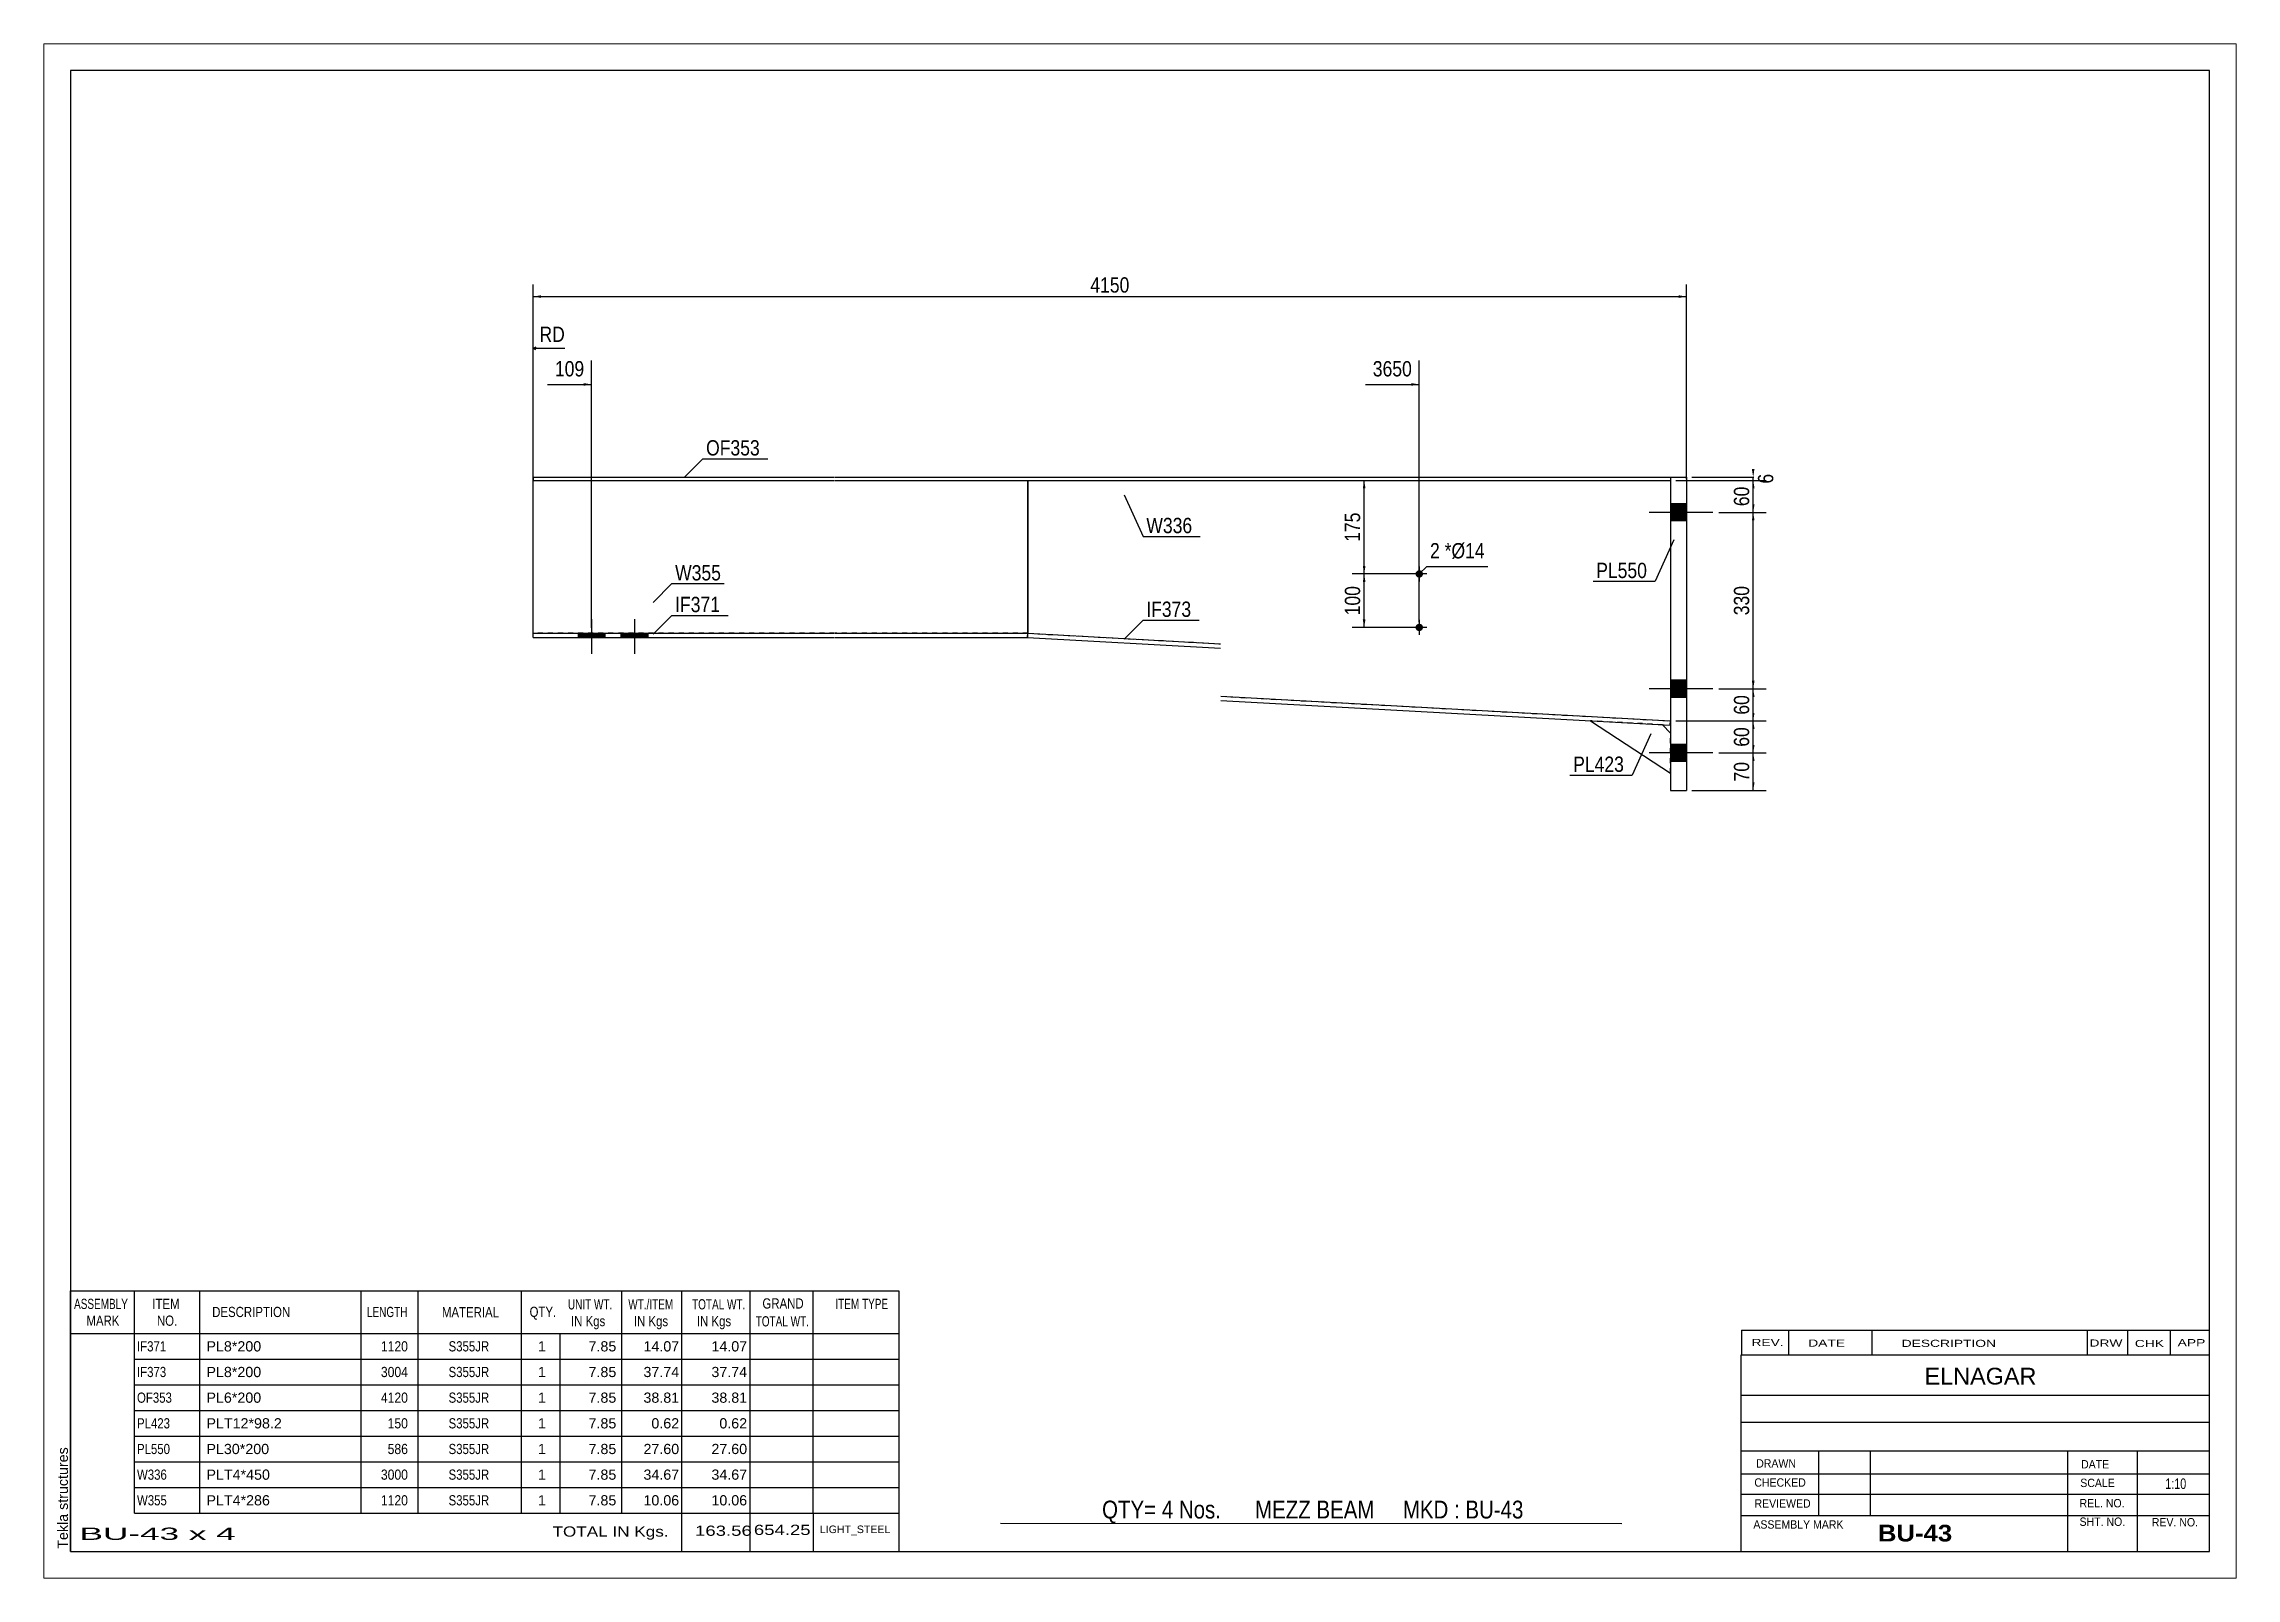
# Paper-space layout 'Layout1' of a CAD drawing. Header units: millimetres. Extents: x 0 to 410, y 0 to 287.
# The model-space entities are those that its viewports show. They can reach past a viewport. Long polylines and large blocks are cut down to what shows.
import ezdxf

# ---------------------------------------------------------------- set-up
doc = ezdxf.new("R2010")
doc.units = ezdxf.units.MM
doc.linetypes.add('DXK_LINE_DOT1', pattern=[1.8814, 0.9407, -0.9407])
doc.layers.add('Viewport layer', color=7, linetype='Continuous', plot=False)
doc.styles.add('Arial', font='ARIAL.TTF', dxfattribs={"height": 0.2})
doc.styles.add('Arial Bold', font='ARIALBD.TTF', dxfattribs={"height": 0.2})
doc.styles.add('Arial Narrow', font='ARIALN.TTF', dxfattribs={"height": 0.2})

# ---------------------------------------------------------------- blocks, each defined once
blk = doc.blocks.new('Unknown-627317573-1211')
at = {"color": 5, "linetype": 'Continuous'}
for p, q in [((313.5, 90.95), (-86.5, 90.95)), ((-86.5, 90.95), (-86.5, -186.05)), ((313.5, -186.05), (313.5, 90.95)), ((-86.5, -186.05), (313.5, -186.05))]:
    blk.add_line(p, q, dxfattribs=at)
at = {"color": 174, "linetype": 'Continuous', "style": 'Arial'}
blk.add_text('Tekla structures', height=1.9102, rotation=90, dxfattribs=at).set_placement((-87, -185.55))
blk = doc.blocks.new('Bolt-627317573-1271 - 1232')
at = {"linetype": 'Continuous'}
for points in [[(166.43, -3.21, -1), (165.03, -3.21, -1)], [(166.43, -13.21, -1), (165.03, -13.21, -1)]]:
    blk.add_hatch(color=3, dxfattribs=at).paths.add_polyline_path(points)
at = {"color": 3, "linetype": 'Continuous'}
for p, q in [((167.13, -3.21), (164.33, -3.21)), ((165.73, -1.81), (165.73, -4.61)), ((165.73, -11.81), (165.73, -14.61)), ((167.13, -13.21), (164.33, -13.21))]:
    blk.add_line(p, q, dxfattribs=at)
blk = doc.blocks.new('Part-627317573-1289 - 1232')
at = {"color": 2, "linetype": 'Continuous'}
for p, q in [((0, -14.3), (0, 14.3)), ((92.53, 14.3), (92.53, -14.3))]:
    blk.add_line(p, q, dxfattribs=at)
at = {"color": 7, "linetype": 'DXK_LINE_DOT1'}
for p, q in [((0, 14.3), (56.39, 14.3)), ((56.49, 14.3), (92.53, 14.3)), ((56.39, -14.3), (0, -14.3)), ((92.53, -14.3), (56.49, -14.3))]:
    blk.add_line(p, q, dxfattribs=at)
blk = doc.blocks.new('Bolt-627317573-1272 - 1232')
at = {"linetype": 'Continuous'}
for points in [[(212.73, 9.9), (212.73, 6.7), (215.73, 6.7), (215.73, 9.9)], [(212.73, 9.9), (212.73, 6.7), (215.73, 6.7), (215.73, 9.9)], [(212.73, -23.1), (212.73, -26.3), (215.73, -26.3), (215.73, -23.1)], [(212.73, -23.1), (212.73, -26.3), (215.73, -26.3), (215.73, -23.1)], [(212.73, -35.1), (212.73, -38.3), (215.73, -38.3), (215.73, -35.1)], [(212.73, -35.1), (212.73, -38.3), (215.73, -38.3), (215.73, -35.1)]]:
    blk.add_hatch(color=3, dxfattribs=at).paths.add_polyline_path(points)
at = {"color": 3, "linetype": 'Continuous'}
for p, q in [((220.63, 8.3), (208.73, 8.3)), ((220.63, 8.3), (208.73, 8.3)), ((215.73, 9.9), (212.73, 9.9)), ((215.73, 9.9), (212.73, 9.9)), ((215.73, 6.7), (212.73, 6.7)), ((215.73, 6.7), (212.73, 6.7)), ((215.73, -23.1), (212.73, -23.1)), ((215.73, -23.1), (212.73, -23.1)), ((220.63, -24.7), (208.73, -24.7)), ((220.63, -24.7), (208.73, -24.7)), ((215.73, -26.3), (212.73, -26.3)), ((215.73, -26.3), (212.73, -26.3)), ((220.63, -36.7), (208.73, -36.7)), ((220.63, -36.7), (208.73, -36.7)), ((215.73, -35.1), (212.73, -35.1)), ((215.73, -35.1), (212.73, -35.1)), ((215.73, -38.3), (212.73, -38.3)), ((215.73, -38.3), (212.73, -38.3))]:
    blk.add_line(p, q, dxfattribs=at)
blk = doc.blocks.new('Bolt-627317573-1273 - 1232')
at = {"linetype": 'Continuous'}
for points in [[(13.5, -14.3), (8.5, -14.3), (8.5, -15.1), (13.5, -15.1)], [(13.5, -14.3), (8.5, -14.3), (8.5, -15.1), (13.5, -15.1)], [(21.5, -14.3), (16.5, -14.3), (16.5, -15.1), (21.5, -15.1)], [(21.5, -14.3), (16.5, -14.3), (16.5, -15.1), (21.5, -15.1)]]:
    blk.add_hatch(color=3, dxfattribs=at).paths.add_polyline_path(points)
at = {"color": 3, "linetype": 'Continuous'}
for p, q in [((11, -18.16), (11, -11.66)), ((11, -18.16), (11, -11.66)), ((19, -18.16), (19, -11.66)), ((19, -18.16), (19, -11.66)), ((8.5, -15.1), (8.5, -14.3)), ((8.5, -15.1), (8.5, -14.3)), ((13.5, -15.1), (13.5, -14.3)), ((13.5, -15.1), (13.5, -14.3)), ((16.5, -15.1), (16.5, -14.3)), ((16.5, -15.1), (16.5, -14.3)), ((21.5, -15.1), (21.5, -14.3)), ((21.5, -15.1), (21.5, -14.3))]:
    blk.add_line(p, q, dxfattribs=at)
blk = doc.blocks.new('Part-627317573-1311 - 1232')
at = {"color": 2, "linetype": 'Continuous'}
for p, q in [((197.75, -30.68), (212.73, -40.5)), ((212.73, -33), (211.23, -31.42))]:
    blk.add_line(p, q, dxfattribs=at)
at = {"color": 7, "linetype": 'DXK_LINE_DOT1'}
for p, q in [((211.23, -31.42), (197.75, -30.68)), ((212.73, -40.5), (212.73, -33))]:
    blk.add_line(p, q, dxfattribs=at)
blk = doc.blocks.new('Part-627317573-1333 - 1232')
at = {"color": 2, "linetype": 'Continuous'}
for p, q in [((212.73, 14.9), (215.73, 14.9)), ((212.73, 14.9), (212.73, -43.7)), ((215.73, 14.9), (215.73, -43.7)), ((212.73, -43.7), (215.73, -43.7))]:
    blk.add_line(p, q, dxfattribs=at)
blk = doc.blocks.new('Part-627317573-1355 - 1232')
at = {"color": 2, "linetype": 'Continuous'}
for p, q in [((92.49, -15.1), (92.53, -14.3)), ((92.49, -15.1), (128.53, -17.07)), ((92.53, -14.3), (128.53, -16.27)), ((128.63, -26.1), (212.73, -30.7)), ((128.63, -26.9), (212.68, -31.5)), ((212.68, -31.5), (212.73, -30.7))]:
    blk.add_line(p, q, dxfattribs=at)
blk = doc.blocks.new('Part-627317573-1377 - 1232')
at = {"color": 2, "linetype": 'Continuous'}
for p, q in [((0, -15.1), (0, -14.3)), ((0, -14.3), (56.39, -14.3)), ((0, -15.1), (56.39, -15.1)), ((56.49, -14.3), (92.53, -14.3)), ((56.49, -15.1), (92.53, -15.1)), ((92.53, -15.1), (92.53, -14.3))]:
    blk.add_line(p, q, dxfattribs=at)
blk = doc.blocks.new('Part-627317573-1399 - 1232')
at = {"color": 2, "linetype": 'Continuous'}
blk.add_line((92.53, -14.3), (92.53, 14.3), dxfattribs=at)
at = {"color": 7, "linetype": 'DXK_LINE_DOT1'}
for p, q in [((92.53, 14.3), (128.53, 14.3)), ((128.63, 14.3), (212.73, 14.3)), ((212.73, 14.3), (212.73, -30.7)), ((92.53, -14.3), (128.53, -16.27)), ((128.63, -26.1), (212.73, -30.7))]:
    blk.add_line(p, q, dxfattribs=at)
blk = doc.blocks.new('Part-627317573-1421 - 1232')
at = {"color": 2, "linetype": 'Continuous'}
for p, q in [((0, 14.9), (0, 14.3)), ((0, 14.9), (56.39, 14.9)), ((0, 14.3), (56.39, 14.3)), ((56.49, 14.9), (128.53, 14.9)), ((56.49, 14.3), (128.53, 14.3)), ((128.63, 14.9), (212.73, 14.9)), ((128.63, 14.3), (212.73, 14.3)), ((212.73, 14.9), (212.73, 14.3))]:
    blk.add_line(p, q, dxfattribs=at)
blk = doc.blocks.new('StraightDimension-627317573-2230 - 1232')
at = {"linetype": 'Continuous'}
for points in [[(228.43, 16.4), (228.18, 14.9), (227.93, 16.4)], [(227.93, 12.8), (228.18, 14.3), (228.43, 12.8)]]:
    blk.add_hatch(color=7, dxfattribs=at).paths.add_polyline_path(points)
at = {"color": 7, "linetype": 'Continuous'}
for p, q in [((213.73, 14.3), (230.43, 14.3)), ((216.73, 14.9), (230.43, 14.9)), ((228.18, 14.3), (228.18, 14.9))]:
    blk.add_line(p, q, dxfattribs=at)
at = {"color": 0}
blk.add_wipeout([(232.53, 16.11), (228.33, 16.11), (228.33, 13.09), (232.53, 13.09)], dxfattribs=at)
at = {"color": 3, "style": 'Arial Narrow'}
blk.add_text('6', height=2.86, rotation=90.0002, dxfattribs=at).set_placement((231.93, 13.69))
blk = doc.blocks.new('StraightDimension-627317573-2234 - 1232')
at = {"linetype": 'Continuous'}
for points in [[(227.93, -32.2), (228.18, -30.7), (228.43, -32.2)], [(228.43, -35.2), (228.18, -36.7), (227.93, -35.2)]]:
    blk.add_hatch(color=7, dxfattribs=at).paths.add_polyline_path(points)
at = {"color": 7, "linetype": 'Continuous'}
for p, q in [((213.73, -30.7), (230.58, -30.7)), ((228.18, -36.7), (228.18, -30.7)), ((221.73, -36.7), (230.58, -36.7))]:
    blk.add_line(p, q, dxfattribs=at)
at = {"color": 0}
blk.add_wipeout([(228.03, -31.27), (223.83, -31.27), (223.83, -36.13), (228.03, -36.13)], dxfattribs=at)
at = {"color": 3, "style": 'Arial Narrow'}
blk.add_text('60', height=2.863, rotation=90.0002, dxfattribs=at).set_placement((227.43, -35.53))
blk = doc.blocks.new('StraightDimension-627317573-1453 - 1232')
at = {"linetype": 'Continuous'}
blk.add_hatch(color=7, dxfattribs=at).paths.add_polyline_path([(164.23, 32.49), (165.73, 32.24), (164.23, 31.99)])
at = {"color": 7, "linetype": 'Continuous'}
for p, q in [((165.73, -12.21), (165.73, 36.74)), ((155.66, 32.24), (165.73, 32.24))]:
    blk.add_line(p, q, dxfattribs=at)
at = {"color": 0}
blk.add_wipeout([(164.95, 33.14), (164.95, 37.34), (156.44, 37.34), (156.44, 33.14)], dxfattribs=at)
at = {"color": 3, "style": 'Arial Narrow'}
blk.add_text('3650', height=2.863, dxfattribs=at).set_placement((157.04, 33.74))
blk = doc.blocks.new('StraightDimension-627317573-1454 - 1232')
at = {"linetype": 'Continuous'}
blk.add_hatch(color=7, dxfattribs=at).paths.add_polyline_path([(9.44, 32.49), (10.94, 32.24), (9.44, 31.99)])
at = {"color": 7, "linetype": 'Continuous'}
for p, q in [((10.94, -13.3), (10.94, 36.74)), ((2.71, 32.24), (10.94, 32.24))]:
    blk.add_line(p, q, dxfattribs=at)
at = {"color": 0, "linetype": 'Continuous'}
blk.add_wipeout([(6.53, 39.59), (6.53, 43.79), (0.59, 43.79), (0.59, 39.59)], dxfattribs=at)
at = {"color": 7, "linetype": 'Continuous'}
for p, q in [((0, 15.9), (0, 43.49)), ((0.5, 39.24), (0, 38.99)), ((0.5, 38.74), (0, 38.99))]:
    blk.add_line(p, q, dxfattribs=at)
at = {"color": 3, "linetype": 'Continuous', "style": 'Arial Narrow'}
blk.add_text('RD', height=2.863, dxfattribs=at).set_placement((1.19, 40.19))
at = {"color": 0}
blk.add_wipeout([(10.17, 33.14), (10.17, 37.34), (3.48, 37.34), (3.48, 33.14)], dxfattribs=at)
at = {"color": 7, "linetype": 'Continuous'}
blk.add_line((5.93, 38.99), (0, 38.99), dxfattribs=at)
at = {"color": 3, "style": 'Arial Narrow'}
blk.add_text('109', height=2.863, dxfattribs=at).set_placement((4.08, 33.74))
blk = doc.blocks.new('StraightDimension-627317573-1555 - 1232')
at = {"linetype": 'Continuous'}
for points in [[(155.17, 12.8), (155.42, 14.3), (155.67, 12.8)], [(155.67, -1.71), (155.42, -3.21), (155.17, -1.71)]]:
    blk.add_hatch(color=7, dxfattribs=at).paths.add_polyline_path(points)
at = {"color": 7, "linetype": 'Continuous'}
for p, q in [((93.53, 14.3), (157.82, 14.3)), ((155.42, -3.21), (155.42, 14.3)), ((164.73, -3.21), (153.17, -3.21))]:
    blk.add_line(p, q, dxfattribs=at)
at = {"color": 0}
blk.add_wipeout([(155.27, 8.89), (151.07, 8.89), (151.07, 2.2), (155.27, 2.2)], dxfattribs=at)
at = {"color": 3, "style": 'Arial Narrow'}
blk.add_text('175', height=2.863, rotation=90.0002, dxfattribs=at).set_placement((154.67, 2.8))
blk = doc.blocks.new('StraightDimension-627317573-1556 - 1232')
at = {"linetype": 'Continuous'}
for points in [[(155.17, -4.71), (155.42, -3.21), (155.67, -4.71)], [(155.67, -11.71), (155.42, -13.21), (155.17, -11.71)]]:
    blk.add_hatch(color=7, dxfattribs=at).paths.add_polyline_path(points)
at = {"color": 7, "linetype": 'Continuous'}
for p, q in [((164.73, -3.21), (153.17, -3.21)), ((155.42, -13.21), (155.42, -3.21)), ((164.73, -13.21), (153.17, -13.21))]:
    blk.add_line(p, q, dxfattribs=at)
at = {"color": 0}
blk.add_wipeout([(155.27, -4.87), (151.07, -4.87), (151.07, -11.55), (155.27, -11.55)], dxfattribs=at)
at = {"color": 3, "style": 'Arial Narrow'}
blk.add_text('100', height=2.863, rotation=90.0002, dxfattribs=at).set_placement((154.67, -10.95))
blk = doc.blocks.new('StraightDimension-627317573-2232 - 1232')
at = {"linetype": 'Continuous'}
for points in [[(227.93, 6.8), (228.18, 8.3), (228.43, 6.8)], [(228.43, -23.2), (228.18, -24.7), (227.93, -23.2)]]:
    blk.add_hatch(color=7, dxfattribs=at).paths.add_polyline_path(points)
at = {"color": 7, "linetype": 'Continuous'}
for p, q in [((221.73, 8.3), (230.58, 8.3)), ((228.18, -24.7), (228.18, 8.3)), ((221.73, -24.7), (230.58, -24.7))]:
    blk.add_line(p, q, dxfattribs=at)
at = {"color": 0}
blk.add_wipeout([(228.03, -4.86), (223.83, -4.86), (223.83, -11.54), (228.03, -11.54)], dxfattribs=at)
at = {"color": 3, "style": 'Arial Narrow'}
blk.add_text('330', height=2.863, rotation=90.0002, dxfattribs=at).set_placement((227.43, -10.94))
blk = doc.blocks.new('StraightDimension-627317573-1590 - 1232')
at = {"linetype": 'Continuous'}
for points in [[(1.5, 48.42), (0, 48.67), (1.5, 48.92)], [(214.23, 48.92), (215.73, 48.67), (214.23, 48.42)]]:
    blk.add_hatch(color=7, dxfattribs=at).paths.add_polyline_path(points)
at = {"color": 7, "linetype": 'Continuous'}
for p, q in [((0, 14.1), (0, 50.92)), ((215.73, 14.5), (215.73, 50.92)), ((0, 48.67), (215.73, 48.67))]:
    blk.add_line(p, q, dxfattribs=at)
at = {"color": 0}
blk.add_wipeout([(112.12, 48.82), (112.12, 53.02), (103.61, 53.02), (103.61, 48.82)], dxfattribs=at)
at = {"color": 3, "style": 'Arial Narrow'}
blk.add_text('4150', height=2.863, dxfattribs=at).set_placement((104.21, 49.42))
blk = doc.blocks.new('StraightDimension-627317573-2231 - 1232')
at = {"linetype": 'Continuous'}
for points in [[(227.93, 12.8), (228.18, 14.3), (228.43, 12.8)], [(228.43, 9.8), (228.18, 8.3), (227.93, 9.8)]]:
    blk.add_hatch(color=7, dxfattribs=at).paths.add_polyline_path(points)
at = {"color": 7, "linetype": 'Continuous'}
for p, q in [((213.73, 14.3), (230.58, 14.3)), ((228.18, 8.3), (228.18, 14.3)), ((221.73, 8.3), (230.58, 8.3))]:
    blk.add_line(p, q, dxfattribs=at)
at = {"color": 0}
blk.add_wipeout([(228.03, 13.73), (223.83, 13.73), (223.83, 8.87), (228.03, 8.87)], dxfattribs=at)
at = {"color": 3, "style": 'Arial Narrow'}
blk.add_text('60', height=2.863, rotation=90.0002, dxfattribs=at).set_placement((227.43, 9.47))
blk = doc.blocks.new('StraightDimension-627317573-2233 - 1232')
at = {"linetype": 'Continuous'}
for points in [[(227.93, -26.2), (228.18, -24.7), (228.43, -26.2)], [(228.43, -29.2), (228.18, -30.7), (227.93, -29.2)]]:
    blk.add_hatch(color=7, dxfattribs=at).paths.add_polyline_path(points)
at = {"color": 7, "linetype": 'Continuous'}
for p, q in [((221.73, -24.7), (230.58, -24.7)), ((228.18, -30.7), (228.18, -24.7)), ((213.73, -30.7), (230.58, -30.7))]:
    blk.add_line(p, q, dxfattribs=at)
at = {"color": 0}
blk.add_wipeout([(228.03, -25.27), (223.83, -25.27), (223.83, -30.13), (228.03, -30.13)], dxfattribs=at)
at = {"color": 3, "style": 'Arial Narrow'}
blk.add_text('60', height=2.863, rotation=90.0002, dxfattribs=at).set_placement((227.43, -29.53))
blk = doc.blocks.new('StraightDimension-627317573-2235 - 1232')
at = {"linetype": 'Continuous'}
for points in [[(227.93, -38.2), (228.18, -36.7), (228.43, -38.2)], [(228.43, -42.2), (228.18, -43.7), (227.93, -42.2)]]:
    blk.add_hatch(color=7, dxfattribs=at).paths.add_polyline_path(points)
at = {"color": 7, "linetype": 'Continuous'}
for p, q in [((221.73, -36.7), (230.58, -36.7)), ((228.18, -43.7), (228.18, -36.7)), ((216.73, -43.7), (230.58, -43.7))]:
    blk.add_line(p, q, dxfattribs=at)
at = {"color": 0}
blk.add_wipeout([(228.03, -37.77), (223.83, -37.77), (223.83, -42.63), (228.03, -42.63)], dxfattribs=at)
at = {"color": 3, "style": 'Arial Narrow'}
blk.add_text('70', height=2.863, rotation=90.0002, dxfattribs=at).set_placement((227.43, -42.03))
blk = doc.blocks.new('CBS_NAME_BLOG-627317573-2392')
at = {"color": 7, "linetype": 'Continuous'}
for p, q in [((225.91, -186.01), (225.9, -149.3)), ((225.91, -149.3), (313.42, -149.3)), ((225.91, -156.83), (313.43, -156.83)), ((225.98, -161.89), (313.5, -161.89)), ((225.91, -167.26), (313.42, -167.26)), ((240.43, -179.36), (240.43, -167.27)), ((250.11, -179.34), (250.11, -167.27)), ((287.03, -186.01), (287.03, -167.27)), ((300.08, -186.01), (300.08, -167.26)), ((225.91, -171.56), (313.5, -171.54)), ((225.91, -175.31), (313.42, -175.31)), ((225.91, -179.35), (313.42, -179.35)), ((225.91, -186.05), (313.5, -186.05))]:
    blk.add_line(p, q, dxfattribs=at)
at = {"color": 3, "linetype": 'Continuous', "style": 'Arial'}
blk.add_text('ELNAGAR', height=3.133, dxfattribs=at).set_placement((260.23, -154.83))
at = {"color": 3, "linetype": 'Continuous'}
for s, height, style, width, p in [('DRAWN', 1.566, 'Arial', 0.9, (228.74, -170.37)), ('DATE', 1.566, 'Arial', 0.9, (289.5, -170.53)), ('CHECKED', 1.566, 'Arial', 0.9, (228.39, -173.94)), ('REVIEWED', 1.566, 'Arial', 0.9, (228.42, -177.86)), ('REL. NO.', 1.566, 'Arial', 0.9, (289.21, -177.81)), ('SCALE', 1.566, 'Arial', 0.9, (289.35, -174.01)), ('1:10', 1.957, 'Arial Narrow', 0.9, (305.24, -174.36)), ('ASSEMBLY MARK', 1.5663, 'Arial', 0.9, (228.21, -181.79)), ('SHT. NO.', 1.566, 'Arial', 0.9, (289.21, -181.27)), ('REV. NO.', 1.566, 'Arial', 0.9, (302.73, -181.37)), ('BU-43', 3.131, 'Arial Bold', 1.1, (251.49, -184.19))]:
    blk.add_text(s, height=height, dxfattribs=dict(at, style=style, width=width)).set_placement(p)
blk = doc.blocks.new('CBS_BOM-627317573-2390')
at = {"color": 7, "linetype": 'Continuous'}
for p, q in [((-86.53, -145.28), (-86.53, -137.28)), ((-86.53, -137.28), (68.39, -137.28)), ((-74.53, -145.28), (-74.53, -137.28)), ((-62.34, -145.28), (-62.34, -137.28)), ((-32.18, -145.28), (-32.18, -137.28)), ((-21.5, -145.28), (-21.5, -137.28)), ((-2.18, -145.28), (-2.18, -137.28)), ((16.62, -145.28), (16.62, -137.28)), ((27.83, -145.28), (27.83, -137.28)), ((40.62, -145.28), (40.62, -137.28)), ((52.37, -145.28), (52.37, -137.28)), ((68.39, -137.29), (68.38, -145.27)), ((-86.53, -145.28), (68.39, -145.28)), ((-86.53, -150.08), (-86.53, -145.28)), ((-74.53, -150.08), (-74.53, -145.28)), ((-62.34, -150.08), (-62.34, -145.28)), ((-32.18, -150.08), (-32.18, -145.28)), ((-21.5, -150.08), (-21.5, -145.28)), ((-2.18, -150.08), (-2.18, -145.28)), ((5.08, -150.08), (5.08, -145.28)), ((16.62, -150.08), (16.62, -145.28)), ((27.83, -150.08), (27.83, -145.28)), ((40.62, -150.08), (40.62, -145.28)), ((52.38, -150.08), (52.38, -145.28)), ((68.39, -145.29), (68.39, -150.08)), ((-86.53, -154.88), (-86.53, -150.08)), ((-74.53, -150.08), (68.39, -150.08)), ((-74.53, -154.88), (-74.53, -150.08)), ((-62.34, -154.88), (-62.34, -150.08)), ((-32.18, -154.88), (-32.18, -150.08)), ((-21.5, -154.88), (-21.5, -150.08)), ((-2.18, -154.88), (-2.18, -150.08)), ((5.08, -154.88), (5.08, -150.08)), ((16.62, -154.88), (16.62, -150.08)), ((27.83, -154.88), (27.83, -150.08)), ((40.62, -154.88), (40.62, -150.08)), ((52.38, -154.88), (52.38, -150.08)), ((68.39, -150.09), (68.39, -154.88)), ((-86.53, -159.68), (-86.53, -154.88)), ((-74.53, -154.88), (68.39, -154.88)), ((-74.53, -159.68), (-74.53, -154.88)), ((-62.34, -159.68), (-62.34, -154.88)), ((-32.18, -159.68), (-32.18, -154.88)), ((-21.5, -159.68), (-21.5, -154.88)), ((-2.18, -159.68), (-2.18, -154.88)), ((5.08, -159.68), (5.08, -154.88)), ((16.62, -159.68), (16.62, -154.88)), ((27.83, -159.68), (27.83, -154.88)), ((40.62, -159.68), (40.62, -154.88)), ((52.38, -159.68), (52.38, -154.88)), ((68.39, -154.89), (68.39, -159.68)), ((-86.53, -164.48), (-86.53, -159.68)), ((-74.53, -159.68), (68.39, -159.68)), ((-74.53, -164.48), (-74.53, -159.68)), ((-62.34, -164.48), (-62.34, -159.68)), ((-32.18, -164.48), (-32.18, -159.68)), ((-21.5, -164.48), (-21.5, -159.68)), ((-2.18, -164.48), (-2.18, -159.68)), ((5.08, -164.48), (5.08, -159.68)), ((16.62, -164.48), (16.62, -159.68)), ((27.83, -164.48), (27.83, -159.68)), ((40.62, -164.48), (40.62, -159.68)), ((52.38, -164.48), (52.38, -159.68)), ((68.39, -159.69), (68.39, -164.48)), ((-86.53, -169.28), (-86.53, -164.48)), ((-74.53, -164.48), (68.39, -164.48)), ((-74.53, -169.28), (-74.53, -164.48)), ((-62.34, -169.28), (-62.34, -164.48)), ((-32.18, -169.28), (-32.18, -164.48)), ((-21.5, -169.28), (-21.5, -164.48)), ((-2.18, -169.28), (-2.18, -164.48)), ((5.08, -169.28), (5.08, -164.48)), ((16.62, -169.28), (16.62, -164.48)), ((27.83, -169.28), (27.83, -164.48)), ((40.62, -169.28), (40.62, -164.48)), ((52.38, -169.28), (52.38, -164.48)), ((68.39, -164.49), (68.39, -169.28)), ((-86.53, -174.08), (-86.53, -169.28)), ((-74.53, -169.28), (68.39, -169.28)), ((-74.53, -174.08), (-74.53, -169.28)), ((-62.34, -174.08), (-62.34, -169.28)), ((-32.18, -174.08), (-32.18, -169.28)), ((-21.5, -174.08), (-21.5, -169.28)), ((-2.18, -174.08), (-2.18, -169.28)), ((5.08, -174.08), (5.08, -169.28)), ((16.62, -174.08), (16.62, -169.28)), ((27.83, -174.08), (27.83, -169.28)), ((40.62, -174.08), (40.62, -169.28)), ((52.38, -174.08), (52.38, -169.28)), ((68.39, -169.29), (68.39, -174.08)), ((-86.53, -178.88), (-86.53, -174.08)), ((-74.53, -174.08), (68.39, -174.08)), ((-74.53, -178.88), (-74.53, -174.08)), ((-62.34, -178.88), (-62.34, -174.08)), ((-32.18, -178.88), (-32.18, -174.08)), ((-21.5, -178.88), (-21.5, -174.08)), ((-2.18, -178.88), (-2.18, -174.08)), ((5.08, -178.88), (5.08, -174.08)), ((16.62, -178.88), (16.62, -174.08)), ((27.83, -178.88), (27.83, -174.08)), ((40.62, -178.88), (40.62, -174.08)), ((52.38, -178.88), (52.38, -174.08)), ((68.39, -174.09), (68.39, -178.88)), ((-86.53, -186.08), (-86.53, -178.9)), ((-74.53, -178.88), (68.39, -178.88)), ((27.83, -186.08), (27.83, -178.9)), ((40.62, -186.08), (40.62, -178.9)), ((52.42, -186.08), (52.42, -178.9)), ((68.39, -178.88), (68.39, -186.08)), ((-86.53, -186.08), (68.39, -186.08))]:
    blk.add_line(p, q, dxfattribs=at)
at = {"color": 3, "linetype": 'Continuous', "style": 'Arial'}
for s, height, width, p in [('ASSEMBLY', 1.91, 0.7, (-85.85, -140.7)), ('ITEM', 1.91, 0.8, (-71.21, -140.7)), ('UNIT WT.', 1.91, 0.7, (6.51, -140.78)), ('WT./ITEM', 1.91, 0.7, (17.8, -140.78)), ('TOTAL WT.', 1.91, 0.7, (29.73, -140.78)), ('GRAND', 1.91, 0.8, (42.89, -140.62)), ('ITEM TYPE', 1.91, 0.7, (56.53, -140.7)), ('MARK', 1.91, 0.8, (-83.53, -143.84)), ('NO.', 1.91, 0.8, (-70.35, -143.84)), ('DESCRIPTION', 1.9102, 0.8, (-60.02, -142.21)), ('LENGTH', 1.91, 0.7, (-31.07, -142.21)), ('MATERIAL', 1.91, 0.8, (-17.05, -142.26)), ('QTY.', 1.91, 0.8, (-0.66, -142.18)), ('IN Kgs', 1.91, 0.8, (7.09, -143.92)), ('IN Kgs', 1.91, 0.8, (18.84, -143.92)), ('IN Kgs', 1.91, 0.8, (30.63, -143.92)), ('TOTAL WT.', 1.91, 0.7, (41.63, -143.96))]:
    blk.add_text(s, height=height, dxfattribs=dict(at, width=width)).set_placement(p)
at = {"color": 7, "linetype": 'Continuous', "style": 'Arial'}
for s, width, p in [('IF371', 0.8, (-74.08, -148.64)), ('1120', 0.85, (-28.46, -148.64)), ('S355JR', 0.8, (-15.81, -148.64)), ('IF373', 0.8, (-74.08, -153.44)), ('3004', 0.85, (-28.46, -153.44)), ('S355JR', 0.8, (-15.81, -153.44)), ('OF353', 0.8, (-74.08, -158.24)), ('4120', 0.85, (-28.46, -158.24)), ('S355JR', 0.8, (-15.81, -158.24)), ('PL423', 0.8, (-74.08, -163.04)), ('150', 0.85, (-27.2, -163.04)), ('S355JR', 0.8, (-15.81, -163.04)), ('PL550', 0.8, (-74.08, -167.84)), ('586', 0.85, (-27.2, -167.84)), ('S355JR', 0.8, (-15.81, -167.84)), ('W336', 0.8, (-74.08, -172.64)), ('3000', 0.85, (-28.46, -172.64)), ('S355JR', 0.8, (-15.81, -172.64)), ('W355', 0.8, (-74.08, -177.44)), ('1120', 0.85, (-28.46, -177.44)), ('S355JR', 0.8, (-15.81, -177.44))]:
    blk.add_text(s, height=1.91, dxfattribs=dict(at, width=width)).set_placement(p)
for s, p in [('PL8*200', (-61.09, -148.64)), ('1', (0.91, -148.64)), ('7.85', (10.37, -148.64)), ('14.07', (20.64, -148.64)), ('14.07', (33.35, -148.64)), ('PL8*200', (-61.09, -153.44)), ('1', (0.91, -153.44)), ('7.85', (10.37, -153.44)), ('37.74', (20.64, -153.44)), ('37.74', (33.35, -153.44)), ('PL6*200', (-61.09, -158.24)), ('1', (0.91, -158.24)), ('7.85', (10.37, -158.24)), ('38.81', (20.64, -158.24)), ('38.81', (33.35, -158.24)), ('PLT12*98.2', (-61.09, -163.04)), ('1', (0.91, -163.04)), ('7.85', (10.37, -163.04)), ('0.62', (22.12, -163.04)), ('0.62', (34.83, -163.04)), ('PL30*200', (-61.09, -167.84)), ('1', (0.91, -167.84)), ('7.85', (10.37, -167.84)), ('27.60', (20.64, -167.84)), ('27.60', (33.35, -167.84)), ('PLT4*450', (-61.09, -172.64)), ('1', (0.91, -172.64)), ('7.85', (10.37, -172.64)), ('34.67', (20.64, -172.64)), ('34.67', (33.35, -172.64)), ('PLT4*286', (-61.09, -177.44)), ('1', (0.91, -177.44)), ('7.85', (10.37, -177.44)), ('10.06', (20.64, -177.44)), ('10.06', (33.35, -177.44))]:
    blk.add_text(s, height=1.91, dxfattribs=at).set_placement(p)
at = {"color": 6, "linetype": 'Continuous', "style": 'Arial'}
for s, height, width, p in [('BU-43 x 4', 2.292, 2.05, (-84.81, -183.89)), ('TOTAL IN Kgs.', 1.9102, 1.2, (3.63, -183.28)), ('163.56', 1.91, 1.3, (30.29, -183.13)), ('654.25', 1.91, 1.3, (41.29, -182.97))]:
    blk.add_text(s, height=height, dxfattribs=dict(at, width=width)).set_placement(p)
blk.add_text('LIGHT_STEEL', height=1.4135, dxfattribs=at).set_placement((53.64, -182.62))
blk = doc.blocks.new('CBS_CALLOFF-627317573-2391')
at = {"color": 7, "linetype": 'Continuous'}
blk.add_line((87.38, -180.78), (203.61, -180.8), dxfattribs=at)
at = {"color": 3, "linetype": 'Continuous', "style": 'Arial Narrow'}
blk.add_text('QTY= 4 Nos.      MEZZ BEAM     MKD : BU-43', height=3.3405, dxfattribs=at).set_placement((106.41, -179.89))
blk = doc.blocks.new('CBS_REVISION-627317573-2393')
at = {"color": 7, "linetype": 'Continuous'}
for p, q in [((225.99, -144.67), (313.49, -144.67)), ((225.99, -144.67), (225.99, -149.3)), ((234.79, -144.67), (234.79, -149.3)), ((250.38, -144.67), (250.38, -149.23)), ((290.64, -144.67), (290.64, -149.3)), ((298.18, -144.67), (298.18, -149.3)), ((306.13, -144.67), (306.13, -149.3)), ((225.99, -149.3), (313.49, -149.3))]:
    blk.add_line(p, q, dxfattribs=at)
at = {"color": 7, "style": 'Arial Narrow', "width": 1.7}
for s, height, p in [('REV.', 1.326, (227.85, -147.62)), ('DATE', 1.326, (238.47, -147.74)), ('DESCRIPTION', 1.3257, (255.95, -147.79)), ('DRW', 1.326, (291.07, -147.73)), ('CHK', 1.326, (299.55, -147.82)), ('APP', 1.326, (307.56, -147.66))]:
    blk.add_text(s, height=height, dxfattribs=at).set_placement(p)
blk = doc.blocks.new('Mark-627317573-1417 - 1232')
at = {"color": 0}
blk.add_wipeout([(42.4, 18.95), (42.4, 21.95), (32.35, 21.95), (32.35, 18.95)], dxfattribs=at)
blk.add_wipeout([(42.4, 18.95), (42.4, 21.95), (32.35, 21.95), (32.35, 18.95)], dxfattribs=at)
at = {"color": 7, "linetype": 'Continuous'}
for p, q in [((28.22, 14.82), (31.75, 18.35)), ((31.75, 18.35), (43.9, 18.35))]:
    blk.add_line(p, q, dxfattribs=at)
at = {"color": 3, "style": 'Arial Narrow'}
blk.add_text('OF353', height=2.863, dxfattribs=at).set_placement((32.35, 18.95))
blk = doc.blocks.new('Mark-627317573-1266 - 1232')
at = {"color": 0}
blk.add_wipeout([(169.57, -0.3), (169.57, 2.7), (167.74, 2.7), (167.74, -0.3)], dxfattribs=at)
blk.add_wipeout([(169.57, -0.3), (169.57, 2.7), (167.74, 2.7), (167.74, -0.3)], dxfattribs=at)
at = {"color": 7, "linetype": 'Continuous'}
blk.add_line((165.73, -3.21), (167.14, -1.8), dxfattribs=at)
at = {"color": 0}
blk.add_wipeout([(171.75, -0.3), (171.75, 2.7), (170.47, 2.7), (170.47, -0.3)], dxfattribs=at)
blk.add_wipeout([(171.75, -0.3), (171.75, 2.7), (170.47, 2.7), (170.47, -0.3)], dxfattribs=at)
at = {"color": 3, "style": 'Arial Narrow'}
blk.add_text('2', height=2.86, dxfattribs=at).set_placement((167.74, -0.3))
at = {"color": 0}
blk.add_wipeout([(177.96, -0.3), (177.96, 2.7), (171.75, 2.7), (171.75, -0.3)], dxfattribs=at)
blk.add_wipeout([(177.96, -0.3), (177.96, 2.7), (171.75, 2.7), (171.75, -0.3)], dxfattribs=at)
at = {"color": 7, "linetype": 'Continuous'}
blk.add_line((167.14, -1.8), (178.56, -1.8), dxfattribs=at)
at = {"color": 3, "style": 'Arial Narrow'}
for s, height, p in [('*', 2.86, (170.47, -0.3)), ('Ø14', 2.863, (171.75, -0.3))]:
    blk.add_text(s, height=height, dxfattribs=at).set_placement(p)
blk = doc.blocks.new('Mark-627317573-1351 - 1232')
at = {"color": 0}
blk.add_wipeout([(123.07, -11.24), (123.07, -8.24), (114.67, -8.24), (114.67, -11.24)], dxfattribs=at)
blk.add_wipeout([(123.07, -11.24), (123.07, -8.24), (114.67, -8.24), (114.67, -11.24)], dxfattribs=at)
at = {"color": 7, "linetype": 'Continuous'}
for p, q in [((110.53, -15.38), (114.07, -11.84)), ((114.07, -11.84), (124.57, -11.84))]:
    blk.add_line(p, q, dxfattribs=at)
at = {"color": 3, "style": 'Arial Narrow'}
blk.add_text('IF373', height=2.863, dxfattribs=at).set_placement((114.67, -11.24))
blk = doc.blocks.new('Mark-627317573-1285 - 1232')
at = {"color": 0}
blk.add_wipeout([(35.15, -4.42), (35.15, -1.42), (26.56, -1.42), (26.56, -4.42)], dxfattribs=at)
blk.add_wipeout([(35.15, -4.42), (35.15, -1.42), (26.56, -1.42), (26.56, -4.42)], dxfattribs=at)
at = {"color": 7, "linetype": 'Continuous'}
for p, q in [((22.43, -8.55), (25.96, -5.02)), ((25.96, -5.02), (35.75, -5.02))]:
    blk.add_line(p, q, dxfattribs=at)
at = {"color": 3, "style": 'Arial Narrow'}
blk.add_text('W355', height=2.863, dxfattribs=at).set_placement((26.56, -4.42))
blk = doc.blocks.new('Mark-627317573-1307 - 1232')
at = {"color": 0}
blk.add_wipeout([(204.02, -40.23), (204.02, -37.23), (194.51, -37.23), (194.51, -40.23)], dxfattribs=at)
blk.add_wipeout([(204.02, -40.23), (204.02, -37.23), (194.51, -37.23), (194.51, -40.23)], dxfattribs=at)
at = {"color": 7, "linetype": 'Continuous'}
for p in [(209.05, -33.1), (193.91, -40.83)]:
    blk.add_line(p, (205.52, -40.83), dxfattribs=at)
at = {"color": 3, "style": 'Arial Narrow'}
blk.add_text('PL423', height=2.863, dxfattribs=at).set_placement((194.51, -40.23))
blk = doc.blocks.new('Mark-627317573-1329 - 1232')
at = {"color": 0}
blk.add_wipeout([(208.32, -3.98), (208.32, -0.98), (198.82, -0.98), (198.82, -3.98)], dxfattribs=at)
blk.add_wipeout([(208.32, -3.98), (208.32, -0.98), (198.82, -0.98), (198.82, -3.98)], dxfattribs=at)
at = {"color": 7, "linetype": 'Continuous'}
for p in [(213.36, 3.15), (198.22, -4.58)]:
    blk.add_line(p, (209.82, -4.58), dxfattribs=at)
at = {"color": 3, "style": 'Arial Narrow'}
blk.add_text('PL550', height=2.863, dxfattribs=at).set_placement((198.82, -3.98))
blk = doc.blocks.new('Mark-627317573-1373 - 1232')
at = {"color": 0}
blk.add_wipeout([(34.97, -10.35), (34.97, -7.35), (26.56, -7.35), (26.56, -10.35)], dxfattribs=at)
blk.add_wipeout([(34.97, -10.35), (34.97, -7.35), (26.56, -7.35), (26.56, -10.35)], dxfattribs=at)
at = {"color": 7, "linetype": 'Continuous'}
for p, q in [((22.43, -14.49), (25.96, -10.95)), ((25.96, -10.95), (36.47, -10.95))]:
    blk.add_line(p, q, dxfattribs=at)
at = {"color": 3, "style": 'Arial Narrow'}
blk.add_text('IF371', height=2.863, dxfattribs=at).set_placement((26.56, -10.35))
blk = doc.blocks.new('Mark-627317573-1395 - 1232')
at = {"color": 0}
blk.add_wipeout([(123.28, 4.42), (123.28, 7.42), (114.69, 7.42), (114.69, 4.42)], dxfattribs=at)
blk.add_wipeout([(123.28, 4.42), (123.28, 7.42), (114.69, 7.42), (114.69, 4.42)], dxfattribs=at)
at = {"color": 7, "linetype": 'Continuous'}
for p, q in [((110.55, 11.56), (114.09, 3.82)), ((114.09, 3.82), (124.78, 3.82))]:
    blk.add_line(p, q, dxfattribs=at)
at = {"color": 3, "style": 'Arial Narrow'}
blk.add_text('W336', height=2.863, dxfattribs=at).set_placement((114.69, 4.42))

msp = doc.modelspace()

# ---------------------------------------------------------------- block references
for name in ['Unknown-627317573-1211', 'Part-627317573-1421 - 1232', 'Part-627317573-1289 - 1232', 'Part-627317573-1399 - 1232', 'Part-627317573-1333 - 1232', 'Bolt-627317573-1272 - 1232', 'Bolt-627317573-1271 - 1232', 'Bolt-627317573-1273 - 1232', 'Part-627317573-1377 - 1232', 'Part-627317573-1355 - 1232', 'Part-627317573-1311 - 1232', 'CBS_BOM-627317573-2390', 'CBS_REVISION-627317573-2393', 'CBS_NAME_BLOG-627317573-2392', 'CBS_CALLOFF-627317573-2391']:
    msp.add_blockref(name, (0, 0))

# ---------------------------------------------------------------- next in the draw order: block references
for name in ['StraightDimension-627317573-1454 - 1232', 'StraightDimension-627317573-1453 - 1232', 'StraightDimension-627317573-2230 - 1232', 'StraightDimension-627317573-2232 - 1232', 'Mark-627317573-1329 - 1232', 'Mark-627317573-1285 - 1232', 'Mark-627317573-1351 - 1232', 'StraightDimension-627317573-2234 - 1232', 'Mark-627317573-1307 - 1232']:
    msp.add_blockref(name, (0, 0))

# ---------------------------------------------------------------- next in the draw order: block references
for name in ['StraightDimension-627317573-1555 - 1232', 'Mark-627317573-1373 - 1232', 'StraightDimension-627317573-2233 - 1232', 'StraightDimension-627317573-2235 - 1232']:
    msp.add_blockref(name, (0, 0))

# ---------------------------------------------------------------- next in the draw order: block references
for name in ['StraightDimension-627317573-1590 - 1232', 'Mark-627317573-1395 - 1232', 'StraightDimension-627317573-1556 - 1232']:
    msp.add_blockref(name, (0, 0))

# ---------------------------------------------------------------- next in the draw order: block references
for name in ['Mark-627317573-1417 - 1232', 'StraightDimension-627317573-2231 - 1232', 'Mark-627317573-1266 - 1232']:
    msp.add_blockref(name, (0, 0))

psp = doc.layouts.get("Layout1")

# ---------------------------------------------------------------- viewports
at = {"layer": 'Viewport layer', "view_target_point": (113.5, -47.55)}
psp.add_viewport(center=(205, 143.5), size=(410, 287), view_center_point=(0, 0), view_height=287, dxfattribs=at)

doc.saveas('drawing.dxf')
